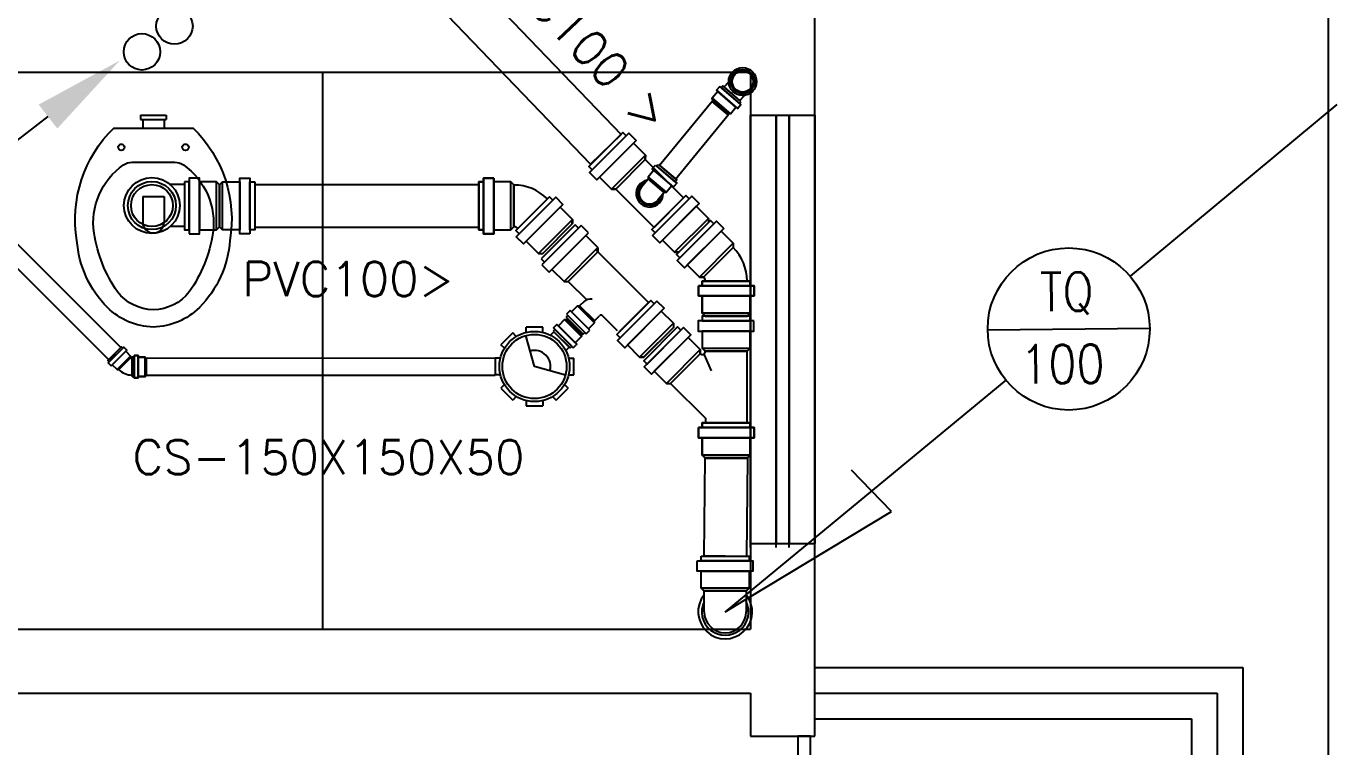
# Model space of a CAD drawing. Extents: x -435 to 5505, y -2177 to 2023.
# Drawn here: x 2401.5 to 2707.6, y -1238.4 to -1070.1 of the extents above; entities that cross this region are included whole.
import ezdxf

# ---------------------------------------------------------------- set-up
doc = ezdxf.new("R2010")
doc.units = 0
doc.header["$MEASUREMENT"] = 0
doc.layers.get('0').update_dxf_attribs({"linetype": 'CONTINUOUS'})
for name, color, linetype in [('03', 3, 'CONTINUOUS'), ('AGUA', 5, 'CONTINUOUS'), ('CONTORNO', 7, 'CONTINUOUS'), ('COTAS', 1, 'CONTINUOUS'), ('HIDRA', 1, 'CONTINUOUS'), ('TXT', 7, 'CONTINUOUS')]:
    doc.layers.add(name, color=color, linetype=linetype)
doc.styles.add('ROMANS', font='romans')
doc.styles.get("Standard").update_dxf_attribs({"font": 'romans.shx', "height": 8})

msp = doc.modelspace()

# ---------------------------------------------------------------- linework, layer by layer
for p, q in [((2705.70465, -1765.90909), (2705.70465, -745.90909)), ((2585.70465, -1095.90909), (2585.70465, -1060.90909)), ((2570.70465, -1080.90909), (2305.70465, -1080.90909)), ((2570.70465, -1080.90909), (2570.70465, -1090.90909)), ((2570.70465, -1090.90909), (2570.70465, -1190.90909)), ((2570.70465, -1090.90909), (2585.70465, -1090.90909)), ((2570.70465, -1191.90909), (2570.70465, -1090.90909)), ((2576.70465, -1090.90909), (2576.70465, -1190.90909)), ((2576.70465, -1191.90909), (2576.70465, -1090.90909)), ((2579.70465, -1090.90909), (2579.70465, -1190.90909)), ((2579.70465, -1191.90909), (2579.70465, -1090.90909)), ((2585.70465, -1090.90909), (2585.70465, -1190.90909)), ((2585.70465, -1191.90909), (2585.70465, -1090.90909)), ((2570.70465, -1190.90909), (2570.70465, -1210.90909)), ((2570.70465, -1190.90909), (2585.70465, -1190.90909)), ((2585.70465, -1235.90909), (2585.70465, -1190.90909)), ((2378.20465, -1210.90909), (2570.70465, -1210.90909)), ((2585.70465, -1219.90909), (2685.70465, -1219.90909)), ((2685.70465, -1219.90909), (2685.70465, -1559.90909)), ((2378.20465, -1225.90909), (2570.70465, -1225.90909)), ((2570.70465, -1225.90909), (2570.70465, -1235.90909)), ((2585.70465, -1225.90909), (2679.70465, -1225.90909)), ((2679.70465, -1225.90909), (2679.70465, -1553.90909)), ((2585.70465, -1231.90909), (2673.70465, -1231.90909)), ((2673.70465, -1231.90909), (2673.70465, -1547.90909)), ((2570.70465, -1235.90909), (2585.70465, -1235.90909)), ((2584.70465, -1235.90909), (2581.70465, -1235.90909)), ((2581.70465, -1235.90909), (2581.70465, -1298.90909)), ((2584.70465, -1298.90909), (2584.70465, -1235.90909))]:
    msp.add_line(p, q)
at = {"color": 253}
msp.add_line((2470.70465, -1080.90909), (2470.70465, -1210.90909), dxfattribs=at)
at = {"layer": 'AGUA'}
for centre in [(2436.15419, -1070.11265), (2428.54718, -1076.1193)]:
    msp.add_circle(centre, 4.25, dxfattribs=at)
at = {"layer": 'CONTORNO'}
for p, q in [((2428.23683, -1090.90909), (2434.23683, -1090.90909)), ((2428.23683, -1090.90909), (2428.23683, -1091.90909)), ((2428.23683, -1091.90909), (2434.23683, -1091.90909)), ((2428.73683, -1091.90909), (2428.73683, -1093.90909)), ((2433.73683, -1091.90909), (2433.73683, -1093.90909)), ((2434.23683, -1090.90909), (2434.23683, -1091.90909)), ((2428.73683, -1109.90909), (2428.73683, -1115.90909)), ((2428.73683, -1109.90909), (2433.73683, -1109.90909)), ((2433.73683, -1109.90909), (2433.73683, -1115.90909))]:
    msp.add_line(p, q, dxfattribs=at)
for points in [[(2420.51221, -1135.83337, -0.178730256), (2413.36635, -1120.2006, -0.245937245), (2421.97807, -1093.90909), (2440.49559, -1093.90909, -0.245937245), (2449.10731, -1120.2006, -0.178730256), (2441.96145, -1135.83337, -0.191409148), (2431.23683, -1140.40909, -0.191409148)], [(2431.23683, -1136.40909, -0.222318861), (2422.8547, -1132.17889, -0.11327079), (2417.36746, -1118.45224, -0.283572238), (2424.24885, -1102.53078, -0.15374434), (2426.22291, -1101.90909), (2431.23683, -1101.90909), (2436.25075, -1101.90909, -0.15374434), (2438.22481, -1102.53078, -0.283572238), (2445.1062, -1118.45224, -0.11327079), (2439.61896, -1132.17889, -0.222318861)]]:
    msp.add_lwpolyline(points, format="xyb", close=True, dxfattribs=at)
for centre in [(2423.73683, -1098.40909), (2438.73683, -1098.40909)]:
    msp.add_circle(centre, 0.75, dxfattribs=at)
msp.add_arc((2431.23683, -1115.90909), 2.5, 180, 0, dxfattribs=at)
at = {"layer": 'COTAS', "color": 2}
for p, q in [((2707.61144, -1088.41202), (2659.3377, -1128.48858)), ((2626.07912, -1141.04575), (2663.92509, -1140.63862)), ((2630.30459, -1152.76292), (2564.77078, -1206.88224)), ((2603.5968, -1183.43342), (2594.24238, -1173.84715)), ((2564.77078, -1206.88224), (2603.5968, -1183.43342))]:
    msp.add_line(p, q, dxfattribs=at)
msp.add_circle((2645.0021, -1140.84218), 18.92408, dxfattribs=at)
at = {"layer": 'HIDRA'}
for p, q in [((2505.10625, -1058.59972), (2540.49979, -1095.45871)), ((2497.89325, -1065.52595), (2533.28679, -1102.38494)), ((2357.0169, -1078.60971), (2423.61964, -1145.20159)), ((2354.18871, -1081.43837), (2420.79144, -1148.03025)), ((2564.52661, -1084.32405, 1), (2565.59257, -1083.09541, 1)), ((2563.06762, -1085.3937, 1), (2561.75696, -1086.90439, 1)), ((2563.51411, -1084.19239, 1), (2562.72771, -1085.0988, 1)), ((2562.72771, -1085.0988, 1), (2567.63745, -1089.35843, 1)), ((2567.29754, -1089.06354, 1), (2563.06762, -1085.3937, 1)), ((2568.42384, -1088.45202, 1), (2563.51411, -1084.19239, 1)), ((2564.21444, -1084.07184, 1), (2563.85401, -1084.48728, 1)), ((2563.85401, -1084.48728, 1), (2568.08394, -1088.15712, 1)), ((2568.44437, -1087.74168, 1), (2564.21444, -1084.07184, 1)), ((2568.21334, -1087.52262, 1), (2564.52651, -1084.32396, 1)), ((2568.21324, -1087.52253, 1), (2564.52661, -1084.32405, 1)), ((2568.21324, -1087.52253, 1), (2569.2792, -1086.29388, 1)), ((2561.75696, -1086.90439, 1), (2565.98689, -1090.57422, 1)), ((2561.75696, -1086.90439, 1), (2561.79197, -1087.39812, 1)), ((2561.81011, -1087.41386, 1), (2565.49315, -1090.60923, 1)), ((2561.81011, -1087.41386, 1), (2565.49315, -1090.60923, 1)), ((2565.98689, -1090.57422, 1), (2567.29754, -1089.06354, 1)), ((2567.63745, -1089.35843, 1), (2568.42384, -1088.45202, 1)), ((2568.08394, -1088.15712, 1), (2568.44437, -1087.74168, 1)), ((2565.98689, -1090.57422, 1), (2565.49315, -1090.60923, 1)), ((2532.93349, -1102.88162), (2540.85309, -1094.96203)), ((2533.07492, -1104.29584), (2542.2673, -1095.10345)), ((2540.49979, -1095.45871), (2533.28679, -1102.38494)), ((2541.63091, -1095.73985), (2533.71131, -1103.65944)), ((2540.85309, -1094.96203), (2541.63091, -1095.73985)), ((2542.2673, -1095.10345), (2543.96436, -1096.80051)), ((2543.96436, -1096.80051), (2534.77197, -1105.99289)), ((2535.40837, -1105.3565), (2543.32796, -1097.4369)), ((2543.32796, -1097.4369), (2546.15639, -1100.26533)), ((2546.15639, -1100.26533), (2538.23679, -1108.18492)), ((2546.11528, -1101.29639), (2539.22674, -1108.18492)), ((2546.11528, -1101.29639), (2546.15639, -1100.26533)), ((2546.11528, -1101.29639), (2555.04217, -1110.22329)), ((2533.71131, -1103.65944), (2532.93349, -1102.88162)), ((2534.77197, -1105.99289), (2533.07492, -1104.29584)), ((2546.77295, -1105.29619, 1), (2548.06469, -1103.7693, 1)), ((2552.68355, -1107.67681, 1), (2547.72114, -1103.47866, 1)), ((2548.06469, -1103.7693, 1), (2552.33999, -1107.38617, 1)), ((2548.49618, -1102.56252, 1), (2553.45859, -1106.76068, 1)), ((2553.11504, -1106.47003, 1), (2548.83973, -1102.85316, 1)), ((2549.19496, -1102.43326, 1), (2553.47027, -1106.05014, 1)), ((2438.45844, -1107.13927), (2435.20524, -1107.13927)), ((2438.45845, -1107.139), (2438.45844, -1116.901)), ((2438.45844, -1107.13927), (2438.45844, -1116.90073)), ((2439.58659, -1106.50287), (2438.48659, -1106.50287)), ((2438.48659, -1106.50287), (2438.48659, -1117.70287)), ((2441.98659, -1105.60287), (2439.58659, -1105.60287)), ((2439.58659, -1105.60287), (2439.58659, -1118.60287)), ((2439.58659, -1117.70287), (2439.58659, -1106.50287)), ((2441.98659, -1118.60287), (2441.98659, -1105.60287)), ((2445.98659, -1106.50287), (2441.98659, -1106.50287)), ((2441.98659, -1106.50287), (2441.98659, -1117.70287)), ((2445.98659, -1106.50287), (2446.68659, -1107.20287)), ((2445.98659, -1117.70287), (2445.98659, -1106.50287)), ((2447.38659, -1106.50287), (2446.68659, -1107.20287)), ((2446.68659, -1116.95483), (2446.68659, -1107.20287)), ((2446.68659, -1116.95483), (2446.68659, -1107.20287)), ((2447.38659, -1106.50287), (2451.38659, -1106.50287)), ((2447.38659, -1117.70287), (2447.38659, -1106.50287)), ((2451.38659, -1105.60287), (2453.78659, -1105.60287)), ((2451.38659, -1118.60287), (2451.38659, -1105.60287)), ((2451.38659, -1106.50287), (2451.38659, -1117.70287)), ((2453.78659, -1105.60287), (2453.78659, -1118.60287)), ((2453.78659, -1106.50287), (2454.88659, -1106.50287)), ((2453.78659, -1117.70287), (2453.78659, -1106.50287)), ((2454.88659, -1106.50287), (2454.88659, -1117.70287)), ((2454.88659, -1107.10287), (2507.23654, -1107.10287)), ((2454.88659, -1107.10287), (2454.88659, -1117.10287)), ((2507.23654, -1106.50287), (2507.23654, -1117.70287)), ((2508.33654, -1106.50287), (2507.23654, -1106.50287)), ((2507.23654, -1107.10287), (2507.23654, -1117.10287)), ((2508.33654, -1105.60287), (2508.33654, -1118.60287)), ((2510.73654, -1105.60287), (2508.33654, -1105.60287)), ((2508.33654, -1117.70287), (2508.33654, -1106.50287)), ((2510.73654, -1118.60287), (2510.73654, -1105.60287)), ((2510.73654, -1106.50287), (2510.73654, -1117.70287)), ((2514.73654, -1106.50287), (2510.73654, -1106.50287)), ((2514.73654, -1117.70287), (2514.73654, -1106.50287)), ((2514.73654, -1106.50287), (2515.43654, -1107.20287)), ((2515.43654, -1116.95483), (2515.43654, -1107.20287)), ((2538.23679, -1108.18492), (2535.40837, -1105.3565)), ((2545.26401, -1107.62173, 1), (2546.8141, -1105.78945, 1)), ((2551.04825, -1108.91306, 1), (2546.77295, -1105.29619, 1)), ((2546.77295, -1105.29619, 1), (2546.8141, -1105.78945, 1)), ((2550.53666, -1108.93871, 1), (2546.8141, -1105.78945, 1)), ((2550.55499, -1108.95422, 1), (2546.8141, -1105.78945, 1)), ((2552.33999, -1107.38617, 1), (2551.04825, -1108.91306, 1)), ((2515.85256, -1117.87314), (2523.77216, -1109.95355)), ((2515.99398, -1119.28736), (2525.18637, -1110.09497)), ((2523.25072, -1110.47499), (2516.374, -1117.3517)), ((2524.54997, -1110.73136), (2516.63038, -1118.65096)), ((2523.77216, -1109.95355), (2524.54997, -1110.73136)), ((2525.18637, -1110.09497), (2526.88343, -1111.79202)), ((2538.23679, -1108.18492), (2539.22674, -1108.18492)), ((2548.15364, -1117.11182), (2539.22674, -1108.18492)), ((2547.63811, -1117.62735), (2555.5577, -1109.70776)), ((2547.77953, -1119.04157), (2556.97192, -1109.84918)), ((2555.04217, -1110.22329), (2548.15364, -1117.11182)), ((2556.33552, -1110.48558), (2548.41593, -1118.40517)), ((2550.55499, -1108.95422, 1), (2549.0049, -1110.78649, 1)), ((2550.55499, -1108.95422, 1), (2551.04825, -1108.91306, 1)), ((2555.5577, -1109.70776), (2556.33552, -1110.48558)), ((2556.97192, -1109.84918), (2558.66897, -1111.54624)), ((2526.88343, -1111.79202), (2517.69104, -1120.98441)), ((2518.32744, -1120.34802), (2526.24703, -1112.42842)), ((2526.24703, -1112.42842), (2529.07546, -1115.25685)), ((2558.66897, -1111.54624), (2549.47659, -1120.73862)), ((2550.11298, -1120.10223), (2558.03258, -1112.18263)), ((2558.03258, -1112.18263), (2560.86101, -1115.01106)), ((2438.45844, -1116.90073), (2435.20524, -1116.90073)), ((2445.98659, -1117.70287), (2446.68659, -1117.00287)), ((2447.38659, -1117.70287), (2446.68659, -1117.00287)), ((2454.88659, -1117.10287), (2507.23654, -1117.10287)), ((2514.73654, -1117.70287), (2515.43654, -1117.00287)), ((2529.07546, -1115.25685), (2521.15586, -1123.17644)), ((2529.74642, -1116.54257), (2521.82682, -1124.46217)), ((2531.16063, -1116.684), (2521.96825, -1125.87638)), ((2529.04149, -1116.28076), (2522.14581, -1123.17644)), ((2529.07546, -1115.25685), (2529.07546, -1116.2468)), ((2530.52424, -1117.32039), (2529.74642, -1116.54257)), ((2532.85769, -1118.38105), (2531.16063, -1116.684)), ((2560.86101, -1115.01106), (2552.94141, -1122.93065)), ((2561.35598, -1115.50603), (2553.43638, -1123.42563)), ((2562.77019, -1115.64745), (2553.57781, -1124.83984)), ((2560.86101, -1116.00101), (2553.93136, -1122.93065)), ((2554.2142, -1124.20345), (2562.1338, -1116.28385)), ((2560.86101, -1115.01106), (2560.86101, -1116.00101)), ((2562.1338, -1116.28385), (2561.35598, -1115.50603)), ((2564.46725, -1117.34451), (2562.77019, -1115.64745)), ((2438.48659, -1117.70287), (2439.58659, -1117.70287)), ((2439.58659, -1118.60287), (2441.98659, -1118.60287)), ((2441.98659, -1117.70287), (2445.98659, -1117.70287)), ((2451.38659, -1117.70287), (2447.38659, -1117.70287)), ((2453.78659, -1118.60287), (2451.38659, -1118.60287)), ((2454.88659, -1117.70287), (2453.78659, -1117.70287)), ((2507.23654, -1117.70287), (2508.33654, -1117.70287)), ((2508.33654, -1118.60287), (2510.73654, -1118.60287)), ((2510.73654, -1117.70287), (2514.73654, -1117.70287)), ((2516.63038, -1118.65096), (2515.85256, -1117.87314)), ((2517.69104, -1120.98441), (2515.99398, -1119.28736)), ((2522.60464, -1125.23999), (2530.52424, -1117.32039)), ((2523.6653, -1127.57344), (2532.85769, -1118.38105)), ((2532.22129, -1119.01745), (2524.3017, -1126.93704)), ((2535.04972, -1121.84587), (2532.22129, -1119.01745)), ((2548.41593, -1118.40517), (2547.63811, -1117.62735)), ((2549.47659, -1120.73862), (2547.77953, -1119.04157)), ((2552.94141, -1122.93065), (2550.11298, -1120.10223)), ((2555.27486, -1126.5369), (2564.46725, -1117.34451)), ((2563.83085, -1117.98091), (2555.91126, -1125.9005)), ((2566.65928, -1120.80933), (2563.83085, -1117.98091)), ((2521.15586, -1123.17644), (2518.32744, -1120.34802)), ((2521.15586, -1123.17644), (2522.14581, -1123.17644)), ((2527.13013, -1129.76547), (2535.04972, -1121.84587)), ((2528.12008, -1129.76547), (2535.04972, -1122.83582)), ((2535.04972, -1122.83582), (2534.55475, -1122.34085)), ((2535.04972, -1121.84587), (2535.04972, -1122.83582)), ((2546.88513, -1134.67124), (2535.04972, -1122.83582)), ((2552.94141, -1122.93065), (2553.93136, -1122.93065)), ((2558.73969, -1128.72893), (2566.65928, -1120.80933)), ((2559.7636, -1128.69497), (2566.65928, -1121.79928)), ((2566.65928, -1120.80933), (2566.65928, -1121.79928)), ((2521.82682, -1124.46217), (2522.60464, -1125.23999)), ((2521.96825, -1125.87638), (2523.6653, -1127.57344)), ((2553.43638, -1123.42563), (2554.2142, -1124.20345)), ((2553.57781, -1124.83984), (2555.27486, -1126.5369)), ((2555.91126, -1125.9005), (2558.73969, -1128.72893)), ((2524.3017, -1126.93704), (2527.13013, -1129.76547)), ((2558.73969, -1128.72893), (2559.72963, -1128.72893)), ((2527.13013, -1129.76547), (2528.12008, -1129.76547)), ((2528.12008, -1129.76547), (2532.49798, -1134.01142)), ((2558.50843, -1130.73848), (2571.50843, -1130.73848)), ((2558.50843, -1133.13848), (2558.50843, -1130.73848)), ((2559.40843, -1129.63848), (2570.60843, -1129.63848)), ((2559.40843, -1130.73848), (2559.40843, -1129.63848)), ((2570.60843, -1130.73848), (2559.40843, -1130.73848)), ((2569.871, -1129.63848), (2560.14586, -1129.63848)), ((2570.60843, -1129.63848), (2570.60843, -1130.73848)), ((2571.50843, -1130.73848), (2571.50843, -1133.13848)), ((2530.26999, -1135.44806), (2528.85577, -1136.86227)), ((2530.26999, -1135.44806), (2530.76496, -1135.44806)), ((2534.22978, -1139.40785), (2530.26999, -1135.44806)), ((2531.80426, -1134.40875), (2530.76496, -1135.44806)), ((2534.2128, -1138.8959), (2530.76496, -1135.44806)), ((2534.22978, -1138.91288), (2530.76496, -1135.44806)), ((2547.38011, -1134.17626), (2539.46051, -1142.09586)), ((2548.79432, -1134.31768), (2539.60193, -1143.51007)), ((2546.88513, -1134.67124), (2539.95549, -1141.60088)), ((2540.23833, -1142.87368), (2548.15793, -1134.95408)), ((2548.15793, -1134.95408), (2547.38011, -1134.17626)), ((2550.49138, -1136.01474), (2548.79432, -1134.31768)), ((2571.50843, -1133.13848), (2558.50843, -1133.13848)), ((2559.40843, -1133.13848), (2570.60843, -1133.13848)), ((2559.40843, -1137.13848), (2559.40843, -1133.13848)), ((2570.60843, -1133.13848), (2570.60843, -1137.13848)), ((2527.61834, -1138.09971), (2528.00724, -1137.7108)), ((2527.61834, -1138.09971), (2531.57813, -1142.0595)), ((2528.53757, -1136.54407), (2527.68905, -1137.3926)), ((2527.68905, -1137.3926), (2532.28524, -1141.98879)), ((2531.96704, -1141.6706), (2528.00724, -1137.7108)), ((2533.13377, -1141.14027), (2528.53757, -1136.54407)), ((2528.85577, -1136.86227), (2532.81557, -1140.82207)), ((2534.22978, -1138.91288), (2535.39508, -1137.74758)), ((2539.60193, -1141.24733), (2536.10219, -1137.74758)), ((2541.29899, -1145.20713), (2550.49138, -1136.01474)), ((2549.85498, -1136.65114), (2541.93539, -1144.57073)), ((2552.68341, -1139.47956), (2549.85498, -1136.65114)), ((2570.59272, -1137.8441), (2559.39272, -1137.8441)), ((2559.39272, -1137.8441), (2559.39272, -1138.9441)), ((2559.40843, -1137.13848), (2560.10843, -1137.83848)), ((2570.60843, -1137.13848), (2559.40843, -1137.13848)), ((2569.86039, -1137.83848), (2560.10843, -1137.83848)), ((2570.60843, -1137.13848), (2569.90843, -1137.83848)), ((2570.59272, -1138.9441), (2570.59272, -1137.8441)), ((2518.27404, -1141.6397), (2518.27404, -1140.44197)), ((2522.19404, -1140.44197), (2518.27404, -1140.44197)), ((2522.19404, -1141.6397), (2522.19404, -1140.44197)), ((2524.01062, -1142.3016), (2524.78364, -1141.52857)), ((2524.96087, -1140.92798), (2524.57196, -1141.31689)), ((2524.57196, -1141.31689), (2528.53176, -1145.27669)), ((2525.4912, -1139.76125), (2524.64267, -1140.60978)), ((2524.64267, -1140.60978), (2529.23887, -1145.20598)), ((2528.32008, -1145.06501), (2524.78364, -1141.52857)), ((2528.92067, -1144.88778), (2524.96087, -1140.92798)), ((2530.08739, -1144.35745), (2525.4912, -1139.76125)), ((2527.22361, -1138.66524), (2525.8094, -1140.07945)), ((2525.8094, -1140.07945), (2529.7692, -1144.03925)), ((2527.22361, -1138.66524), (2527.71859, -1138.66524)), ((2531.18341, -1142.62504), (2527.22361, -1138.66524)), ((2531.18341, -1142.13006), (2527.71859, -1138.66524)), ((2531.57813, -1142.0595), (2531.96704, -1141.6706)), ((2532.28524, -1141.98879), (2533.13377, -1141.14027)), ((2532.81557, -1140.82207), (2534.22978, -1139.40785)), ((2534.22978, -1139.40785), (2534.22978, -1138.91288)), ((2544.76381, -1147.39916), (2552.68341, -1139.47956)), ((2553.65719, -1140.33471), (2545.73759, -1148.25431)), ((2545.78773, -1147.3652), (2552.68341, -1140.46951)), ((2555.0714, -1140.47613), (2545.87901, -1149.66852)), ((2546.51541, -1149.03213), (2554.435, -1141.11253)), ((2552.68341, -1139.47956), (2552.68341, -1140.46951)), ((2554.435, -1141.11253), (2553.65719, -1140.33471)), ((2556.76846, -1142.17319), (2555.0714, -1140.47613)), ((2571.49272, -1138.9441), (2558.49272, -1138.9441)), ((2558.49272, -1138.9441), (2558.49272, -1141.3441)), ((2558.49272, -1141.3441), (2571.49272, -1141.3441)), ((2559.39272, -1138.9441), (2570.59272, -1138.9441)), ((2570.59272, -1141.3441), (2559.39272, -1141.3441)), ((2559.39272, -1141.3441), (2559.39272, -1145.3441)), ((2570.59272, -1145.3441), (2570.59272, -1141.3441)), ((2571.49272, -1141.3441), (2571.49272, -1138.9441)), ((2515.14398, -1141.73848), (2512.37212, -1144.51034)), ((2513.21905, -1145.35727), (2512.37212, -1144.51034)), ((2515.99091, -1142.58541), (2515.14398, -1141.73848)), ((2520.23404, -1149.6004), (2518.23364, -1142.37053)), ((2529.23887, -1145.20598), (2530.08739, -1144.35745)), ((2529.7692, -1144.03925), (2531.18341, -1142.62504)), ((2531.18341, -1142.62504), (2531.18341, -1142.13006)), ((2539.46051, -1142.09586), (2540.23833, -1142.87368)), ((2539.60193, -1143.51007), (2541.29899, -1145.20713)), ((2541.93539, -1144.57073), (2544.76381, -1147.39916)), ((2547.57607, -1151.36558), (2556.76846, -1142.17319)), ((2556.13206, -1142.80959), (2548.21246, -1150.72918)), ((2558.96049, -1145.63801), (2556.13206, -1142.80959)), ((2420.62162, -1148.19984), (2423.78946, -1145.032)), ((2420.67819, -1148.76553), (2424.35514, -1145.08857)), ((2423.61964, -1145.20159), (2420.79144, -1148.03025)), ((2424.10059, -1145.34313), (2420.93275, -1148.51097)), ((2425.03397, -1145.7674), (2421.35701, -1149.44435)), ((2421.61157, -1149.18979), (2424.77941, -1146.02195)), ((2425.91078, -1147.15332), (2422.74294, -1150.32116)), ((2425.89719, -1147.56289), (2423.13892, -1150.32116)), ((2423.78946, -1145.032), (2424.10059, -1145.34313)), ((2424.35514, -1145.08857), (2425.03397, -1145.7674)), ((2424.77941, -1146.02195), (2425.91078, -1147.15332)), ((2425.91078, -1147.15332), (2425.91078, -1147.5493)), ((2426.2746, -1147.42082), (2426.2746, -1151.90082)), ((2426.7146, -1147.42082), (2426.2746, -1147.42082)), ((2426.2746, -1151.60585), (2426.2746, -1147.71579)), ((2426.7146, -1147.06082), (2426.7146, -1152.26082)), ((2427.6746, -1147.06082), (2426.7146, -1147.06082)), ((2426.7146, -1151.90082), (2426.7146, -1147.42082)), ((2427.6746, -1152.26082), (2427.6746, -1147.06082)), ((2427.6746, -1147.42082), (2427.6746, -1151.90082)), ((2429.2746, -1147.42082), (2427.6746, -1147.42082)), ((2429.2746, -1147.42082), (2429.5546, -1147.70082)), ((2429.2746, -1151.90082), (2429.2746, -1147.42082)), ((2429.5546, -1151.60161), (2429.5546, -1147.70082)), ((2429.55552, -1147.65454), (2511.07428, -1147.6004)), ((2429.55552, -1147.65454), (2429.55818, -1151.65454)), ((2511.07428, -1147.6004), (2511.07694, -1151.6004)), ((2512.27334, -1147.6404), (2511.07561, -1147.6404)), ((2511.07561, -1147.6404), (2511.07561, -1151.5604)), ((2527.54705, -1145.83803), (2528.32008, -1145.06501)), ((2528.19474, -1147.6404), (2529.39248, -1147.6404)), ((2528.53176, -1145.27669), (2528.92067, -1144.88778)), ((2529.39248, -1151.5604), (2529.39248, -1147.6404)), ((2544.76381, -1147.39916), (2545.75376, -1147.39916)), ((2551.04089, -1153.55761), (2558.96049, -1145.63801)), ((2552.03084, -1153.55761), (2558.96049, -1146.62796)), ((2552.0648, -1153.52365), (2558.96049, -1146.62796)), ((2558.96049, -1145.63801), (2558.96049, -1146.62796)), ((2559.39272, -1145.3441), (2560.09272, -1146.0441)), ((2559.39272, -1145.3441), (2570.59272, -1145.3441)), ((2559.84353, -1146.87495), (2561.47075, -1150.60532)), ((2560.09272, -1146.0441), (2569.89272, -1146.0441)), ((2570.59272, -1145.3441), (2569.89272, -1146.0441)), ((2569.89272, -1162.78191), (2569.89272, -1146.0441)), ((2422.74294, -1150.32116), (2423.13892, -1150.32116)), ((2527.46391, -1151.60081), (2520.23404, -1149.6004)), ((2545.73759, -1148.25431), (2546.51541, -1149.03213)), ((2545.87901, -1149.66852), (2547.57607, -1151.36558)), ((2548.21246, -1150.72918), (2551.04089, -1153.55761)), ((2426.2746, -1151.90082), (2426.7146, -1151.90082)), ((2426.7146, -1152.26082), (2427.6746, -1152.26082)), ((2427.6746, -1151.90082), (2429.2746, -1151.90082)), ((2429.2746, -1151.90082), (2429.5546, -1151.62082)), ((2429.55818, -1151.65454), (2511.07694, -1151.6004)), ((2512.27334, -1151.5604), (2511.07561, -1151.5604)), ((2513.21905, -1153.84354), (2512.37212, -1154.69047)), ((2527.24904, -1153.84354), (2528.09597, -1154.69047)), ((2528.19474, -1151.5604), (2529.39248, -1151.5604)), ((2551.04089, -1153.55761), (2552.03084, -1153.55761)), ((2552.03084, -1153.55761), (2560.15342, -1161.68019)), ((2512.37212, -1154.69047), (2515.14398, -1157.46232)), ((2515.99091, -1156.6154), (2515.14398, -1157.46232)), ((2524.47718, -1156.6154), (2525.32411, -1157.46232)), ((2525.32411, -1157.46232), (2528.09597, -1154.69047)), ((2518.27404, -1157.5611), (2518.27404, -1158.75884)), ((2518.27404, -1158.75884), (2522.19404, -1158.75884)), ((2522.19404, -1157.5611), (2522.19404, -1158.75884)), ((2559.42307, -1162.7819), (2570.62307, -1162.7819)), ((2559.42307, -1163.8819), (2559.42307, -1162.7819)), ((2560.15342, -1161.68019), (2560.15342, -1162.7819)), ((2560.15342, -1162.7819), (2569.89272, -1162.7819)), ((2570.62307, -1162.7819), (2570.62307, -1163.8819)), ((2558.52307, -1163.8819), (2571.52307, -1163.8819)), ((2558.52307, -1166.2819), (2558.52307, -1163.8819)), ((2570.62307, -1163.8819), (2559.42307, -1163.8819)), ((2571.52307, -1163.8819), (2571.52307, -1166.2819)), ((2571.52307, -1166.2819), (2558.52307, -1166.2819)), ((2559.42307, -1166.2819), (2570.62307, -1166.2819)), ((2559.42307, -1170.2819), (2559.42307, -1166.2819)), ((2570.62307, -1166.2819), (2570.62307, -1170.2819)), ((2570.62307, -1170.2819), (2559.42307, -1170.2819)), ((2559.42307, -1170.2819), (2560.12307, -1170.9819)), ((2560.00765, -1170.93372), (2559.76129, -1193.82877)), ((2570.00707, -1171.04132), (2560.00765, -1170.93372)), ((2569.87504, -1170.9819), (2560.12307, -1170.9819)), ((2570.00707, -1171.04132), (2569.76071, -1193.93637)), ((2570.62307, -1170.2819), (2569.92307, -1170.9819)), ((2558.26199, -1194.98744), (2571.26166, -1194.97766)), ((2559.16114, -1193.88679), (2570.36085, -1193.87836)), ((2559.16197, -1194.98676), (2559.16114, -1193.88679)), ((2570.36168, -1194.97833), (2559.16197, -1194.98676)), ((2569.76071, -1193.93637), (2559.76129, -1193.82877)), ((2570.36085, -1193.87836), (2570.36168, -1194.97833)), ((2571.26346, -1197.37759), (2558.26379, -1197.38738)), ((2559.16377, -1197.3867), (2570.36349, -1197.37827)), ((2570.3665, -1201.37817), (2559.16678, -1201.3866)), ((2559.16678, -1201.3866), (2559.86729, -1202.08605)), ((2569.66704, -1202.07868), (2559.86729, -1202.08605)), ((2569.61901, -1202.07872), (2559.86729, -1202.08605)), ((2559.8709, -1206.88593), (2559.86729, -1202.08605)), ((2569.66704, -1202.07868), (2570.3665, -1201.37817)), ((2569.66704, -1202.07868), (2569.67065, -1206.87856))]:
    msp.add_line(p, q, dxfattribs=at)
for centre, radius in [((2568.85203, -1083.06236), 3.25964), ((2568.85203, -1083.06236), 2.80964), ((2568.85203, -1083.06236), 2.44036), ((2430.88328, -1112.02), 6.51927), ((2430.88328, -1112.02), 5.61927), ((2430.88328, -1112.02), 4.88073), ((2520.23404, -1149.6004), 8.19844), ((2520.23404, -1149.6004), 7.50151)]:
    msp.add_circle(centre, radius, dxfattribs=at)
for centre, radius, start, end in [((2515.43654, -1118.26048), 11.03065, 44.8946614, 90), ((2547.13446, -1109.20411, 1), 3.1569, 100.6720018, 358.8660865), ((2547.13446, -1109.20411, 1), 2.73404, 113.4203853, 346.117703), ((2547.13446, -1109.20411, 1), 2.45, 139.7690441, 319.7690441), ((2515.43654, -1118.26048), 1.30565, 44.1100212, 90), ((2558.84037, -1129.6182), 11.03065, 359.8946614, 45), ((2558.84037, -1129.6182), 1.30565, 359.1100212, 45), ((2533.31901, -1136.24914), 2.38358, 81.4983788, 129.4564384), ((2535.74863, -1138.10114), 0.5, 45, 135), ((2426.26649, -1147.1936), 0.52226, 225, 270.8899788), ((2520.23404, -1149.6004), 3.75075, 344.53399, 105.46601), ((2559.44221, -1146.17239), 0.66303, 223.4019477, 11.1562794), ((2426.26649, -1147.1936), 4.41226, 225, 270.1053386), ((2564.77078, -1206.88224), 6.31363, 140.9460665, 39.1401512), ((2564.77078, -1206.88224), 5.46794, 153.69445, 26.3917677), ((2564.77078, -1206.88224), 4.89988, 180.0431088, 0.0431088)]:
    msp.add_arc(centre, radius, start, end, dxfattribs=at)
for points in [[(2563.06762, -1085.3937, 1), (2561.75696, -1086.90439, 1), (2565.98689, -1090.57422, 1), (2567.29754, -1089.06354, 1)], [(2563.51411, -1084.19239, 1), (2562.72771, -1085.0988, 1), (2567.63745, -1089.35843, 1), (2568.42384, -1088.45202, 1)], [(2568.44437, -1087.74168, 1), (2564.21444, -1084.07184, 1), (2563.85401, -1084.48728, 1), (2568.08394, -1088.15712, 1)], [(2561.75197, -1087.69802, 1), (2549.46217, -1102.65932, 1), (2553.20306, -1105.82408, 1), (2565.49286, -1090.86279, 1)], [(2561.79197, -1087.39812, 1), (2561.75696, -1086.90439, 1), (2565.98689, -1090.57422, 1), (2565.49315, -1090.60923, 1)], [(2533.71131, -1103.65944), (2532.93349, -1102.88162), (2540.85309, -1094.96203), (2541.63091, -1095.73985)], [(2543.96436, -1096.80051), (2542.2673, -1095.10345), (2533.07492, -1104.29584), (2534.77197, -1105.99289)], [(2538.23679, -1108.18492), (2535.40837, -1105.3565), (2543.32796, -1097.4369), (2546.15639, -1100.26533)], [(2539.22674, -1108.18492), (2538.23679, -1108.18492), (2546.15639, -1100.26533), (2546.11528, -1101.29639)], [(2548.06469, -1103.7693, 1), (2552.33999, -1107.38617, 1), (2551.04825, -1108.91306, 1), (2546.77295, -1105.29619, 1)], [(2548.49618, -1102.56252, 1), (2553.45859, -1106.76068, 1), (2552.68355, -1107.67681, 1), (2547.72114, -1103.47866, 1)], [(2549.19496, -1102.43326, 1), (2553.47027, -1106.05014, 1), (2553.11504, -1106.47003, 1), (2548.83973, -1102.85316, 1)], [(2438.48659, -1106.50287), (2438.48659, -1117.70287), (2439.58659, -1117.70287), (2439.58659, -1106.50287)], [(2439.58659, -1118.60287), (2441.98659, -1118.60287), (2441.98659, -1105.60287), (2439.58659, -1105.60287)], [(2441.98659, -1117.70287), (2445.98659, -1117.70287), (2445.98659, -1106.50287), (2441.98659, -1106.50287)], [(2446.68659, -1117.00287), (2445.98659, -1117.70287), (2445.98659, -1106.50287), (2446.68659, -1107.20287)], [(2447.38659, -1117.70287), (2447.38659, -1106.50287), (2446.68659, -1107.20287), (2446.68659, -1117.00287)], [(2451.38659, -1117.70287), (2447.38659, -1117.70287), (2447.38659, -1106.50287), (2451.38659, -1106.50287)], [(2453.78659, -1118.60287), (2451.38659, -1118.60287), (2451.38659, -1105.60287), (2453.78659, -1105.60287)], [(2454.88659, -1106.50287), (2454.88659, -1117.70287), (2453.78659, -1117.70287), (2453.78659, -1106.50287)], [(2508.33654, -1106.50287), (2508.33654, -1117.70287), (2507.23654, -1117.70287), (2507.23654, -1106.50287)], [(2510.73654, -1105.60287), (2510.73654, -1118.60287), (2508.33654, -1118.60287), (2508.33654, -1105.60287)], [(2510.73654, -1106.50287), (2510.73654, -1117.70287), (2514.73654, -1117.70287), (2514.73654, -1106.50287)], [(2514.73654, -1106.50287), (2515.43654, -1107.20287), (2515.43654, -1116.95483), (2514.73654, -1117.70287)], [(2523.77216, -1109.95355), (2515.85256, -1117.87314), (2516.63038, -1118.65096), (2524.54997, -1110.73136)], [(2515.99398, -1119.28736), (2517.69104, -1120.98441), (2526.88343, -1111.79202), (2525.18637, -1110.09497)], [(2555.5577, -1109.70776), (2547.63811, -1117.62735), (2548.41593, -1118.40517), (2556.33552, -1110.48558)], [(2547.77953, -1119.04157), (2549.47659, -1120.73862), (2558.66897, -1111.54624), (2556.97192, -1109.84918)], [(2518.32744, -1120.34802), (2521.15586, -1123.17644), (2529.07546, -1115.25685), (2526.24703, -1112.42842)], [(2558.03258, -1112.18263), (2550.11298, -1120.10223), (2552.94141, -1122.93065), (2560.86101, -1115.01106)], [(2521.15586, -1123.17644), (2522.14581, -1123.17644), (2529.06119, -1116.27696), (2529.07546, -1115.25685)], [(2560.86101, -1115.01106), (2560.86101, -1116.00101), (2553.93136, -1122.93065), (2552.94141, -1122.93065)], [(2562.1338, -1116.28385), (2554.2142, -1124.20345), (2553.43638, -1123.42563), (2561.35598, -1115.50603)], [(2564.46725, -1117.34451), (2555.27486, -1126.5369), (2553.57781, -1124.83984), (2562.77019, -1115.64745)], [(2563.83085, -1117.98091), (2555.91126, -1125.9005), (2558.73969, -1128.72893), (2566.65928, -1120.80933)], [(2566.65928, -1120.80933), (2566.65928, -1121.79928), (2559.7636, -1128.69497), (2558.73969, -1128.72893)], [(2558.50843, -1130.73848), (2558.50843, -1133.13848), (2571.50843, -1133.13848), (2571.50843, -1130.73848)], [(2570.60843, -1129.63848), (2559.40843, -1129.63848), (2559.40843, -1130.73848), (2570.60843, -1130.73848)], [(2539.46051, -1142.09586), (2547.38011, -1134.17626), (2548.15793, -1134.95408), (2540.23833, -1142.87368)], [(2548.79432, -1134.31768), (2550.49138, -1136.01474), (2541.29899, -1145.20713), (2539.60193, -1143.51007)], [(2559.40843, -1133.13848), (2559.40843, -1137.13848), (2570.60843, -1137.13848), (2570.60843, -1133.13848)], [(2549.85498, -1136.65114), (2552.68341, -1139.47956), (2544.76381, -1147.39916), (2541.93539, -1144.57073)], [(2570.59272, -1137.8441), (2559.39272, -1137.8441), (2559.39272, -1138.9441), (2570.59272, -1138.9441)], [(2559.40843, -1137.13848), (2560.10843, -1137.83848), (2569.87701, -1137.84972), (2570.60843, -1137.13848)], [(2524.57196, -1141.31689), (2528.53176, -1145.27669), (2528.92067, -1144.88778), (2524.96087, -1140.92798)], [(2529.23887, -1145.20598), (2530.08739, -1144.35745), (2525.4912, -1139.76125), (2524.64267, -1140.60978)], [(2529.7692, -1144.03925), (2531.18341, -1142.62504), (2527.22361, -1138.66524), (2525.8094, -1140.07945)], [(2527.22361, -1138.66524), (2527.71859, -1138.66524), (2531.18341, -1142.13006), (2531.18341, -1142.62504)], [(2552.68341, -1139.47956), (2552.68341, -1140.46951), (2545.78393, -1147.38489), (2544.76381, -1147.39916)], [(2553.65719, -1140.33471), (2545.73759, -1148.25431), (2546.51541, -1149.03213), (2554.435, -1141.11253)], [(2555.0714, -1140.47613), (2545.87901, -1149.66852), (2547.57607, -1151.36558), (2556.76846, -1142.17319)], [(2571.49272, -1138.9441), (2558.49272, -1138.9441), (2558.49272, -1141.3441), (2571.49272, -1141.3441)], [(2570.59272, -1141.3441), (2559.39272, -1141.3441), (2559.39272, -1145.3441), (2570.59272, -1145.3441)], [(2556.13206, -1142.80959), (2548.21246, -1150.72918), (2551.04089, -1153.55761), (2558.96049, -1145.63801)], [(2420.93275, -1148.51097), (2424.10059, -1145.34313), (2423.78946, -1145.032), (2420.62162, -1148.19984)], [(2421.35701, -1149.44435), (2425.03397, -1145.7674), (2424.35514, -1145.08857), (2420.67819, -1148.76553)], [(2421.61157, -1149.18979), (2424.77941, -1146.02195), (2425.91078, -1147.15332), (2422.74294, -1150.32116)], [(2422.74294, -1150.32116), (2423.13892, -1150.32116), (2425.89719, -1147.56289), (2425.91078, -1147.15332)], [(2426.2746, -1151.90082), (2426.2746, -1147.42082), (2426.7146, -1147.42082), (2426.7146, -1151.90082)], [(2426.7146, -1147.06082), (2427.6746, -1147.06082), (2427.6746, -1152.26082), (2426.7146, -1152.26082)], [(2427.6746, -1147.42082), (2429.2746, -1147.42082), (2429.2746, -1151.90082), (2427.6746, -1151.90082)], [(2429.2746, -1147.42082), (2429.5546, -1147.70082), (2429.55909, -1151.60825), (2429.2746, -1151.90082)], [(2558.96049, -1145.63801), (2551.04089, -1153.55761), (2552.03084, -1153.55761), (2558.96049, -1146.62796)], [(2570.59272, -1145.3441), (2569.89272, -1146.0441), (2560.09272, -1146.0441), (2559.39272, -1145.3441)], [(2570.62307, -1162.7819), (2559.42307, -1162.7819), (2559.42307, -1163.8819), (2570.62307, -1163.8819)], [(2558.52307, -1163.8819), (2558.52307, -1166.2819), (2571.52307, -1166.2819), (2571.52307, -1163.8819)], [(2559.42307, -1166.2819), (2559.42307, -1170.2819), (2570.62307, -1170.2819), (2570.62307, -1166.2819)], [(2559.42307, -1170.2819), (2560.12307, -1170.9819), (2569.89165, -1170.99314), (2570.62307, -1170.2819)], [(2558.26199, -1194.98744), (2571.26166, -1194.97766), (2571.26346, -1197.37759), (2558.26379, -1197.38738)], [(2559.16114, -1193.88679), (2570.36085, -1193.87836), (2570.36168, -1194.97833), (2559.16197, -1194.98676)], [(2559.16377, -1197.3867), (2570.36349, -1197.37827), (2570.3665, -1201.37817), (2559.16678, -1201.3866)], [(2559.16678, -1201.3866), (2570.3665, -1201.37817), (2569.66704, -1202.07868), (2559.86729, -1202.08605)]]:
    msp.add_3dface(points, dxfattribs=at)
at = {"layer": 'TXT', "color": 12}
msp.add_line((2406.61548, -1091.23443), (2344.29816, -1139.14589), dxfattribs=at)
msp.add_solid([(2408.7946, -1094.02635), (2404.43636, -1088.4425), (2423.36702, -1078.15971)], dxfattribs=at)

# ---------------------------------------------------------------- texts
at = {"layer": '03'}
msp.add_text('PVC100 >', height=8, rotation=313.3403642, dxfattribs=at).set_placement((2509.07731, -1055.53476))
for s, p in [('PVC100>', (2452.01784, -1133.16306)), ('CS-150X150X50', (2426.34303, -1174.76796))]:
    msp.add_text(s, height=8, dxfattribs=at).set_placement(p)
at = {"layer": 'COTAS', "color": 2, "style": 'ROMANS', "width": 0.85}
for s, p in [('TQ', (2638.35857, -1136.7023)), ('100', (2633.74967, -1153.64042))]:
    msp.add_text(s, height=9, rotation=0.6163398, dxfattribs=at).set_placement(p)

doc.saveas('drawing.dxf')
